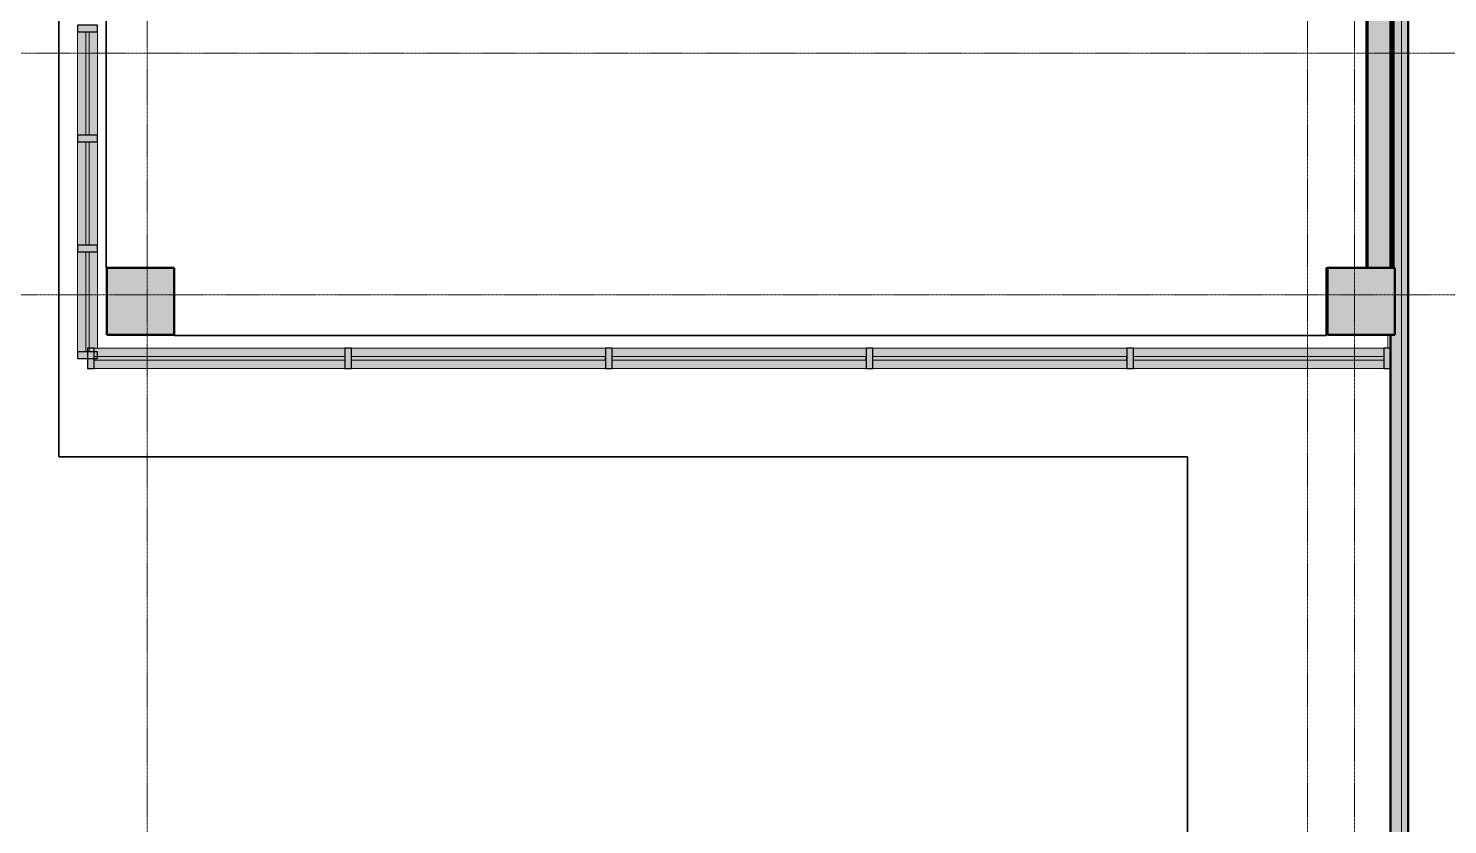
# Model space of a CAD drawing. Header units: millimetres. Extents: x -18178 to 96133, y -22425 to 61598.
# Drawn here: x -10156 to 425, y 12980 to 18915 of the extents above; entities that cross this region are included whole.
import ezdxf

# ---------------------------------------------------------------- set-up
doc = ezdxf.new("R2010")
doc.units = ezdxf.units.MM
doc.linetypes.add('Centre', pattern=[10, 6, -1.25, 1.5, -1.25])
doc.linetypes.add('Demolished_2_', pattern=[7.14375, 4.7625, -2.38125])
for name, color, linetype, lineweight, true_color in [('A-AREA', 7, 'Continuous', 9, 0x7f7f7f), ('A-FLOR', 7, 'Continuous', 9, 0x7f7f7f), ('A-GLAZ-CURT', 7, 'Continuous', 9, 0x7f7f7f), ('A-GLAZ-CWMG', 7, 'Continuous', 9, 0x7f7f7f), ('A-WALL', 7, 'Continuous', 9, 0x7f7f7f), ('A-WALL-PATT', 7, 'Continuous', 18, 0x7f7f7f), ('I-WALL', 7, 'Continuous', 9, 0x7f7f7f), ('S-COLS', 7, 'Continuous', 9, 0x7f7f7f)]:
    doc.layers.add(name, color=color, linetype=linetype, lineweight=lineweight, true_color=true_color)
doc.layers.add('eae-bb-mım.', color=7, linetype='Continuous')
doc.layers.add('S-GRID', color=7, linetype='Continuous', lineweight=9)

# ---------------------------------------------------------------- blocks, each defined once
blk = doc.blocks.new('STR-Conc-Precast Rectangular Column Nwt - 500 x 500 mm-874367-Busbar Distribution First Floor  Layout - Phase 1')
at = {"layer": 'S-COLS', "lineweight": 35, "true_color": 0xf2f2f2}
blk.add_hatch(color=7, dxfattribs=at).paths.add_polyline_path([(250, -250), (250, 250), (-250, 250), (-250, -250)], flags=0)
at = {"layer": 'S-COLS', "color": 254, "lineweight": 50, "true_color": 0xcccccc}
for p, q in [((250, 250), (-250, 250)), ((-250, 250), (-250, -250)), ((250, -250), (250, 250)), ((-250, -250), (250, -250))]:
    blk.add_line(p, q, dxfattribs=at)
blk = doc.blocks.new('System Panel - Arup_Plate_CurtainPanelGlazed-873775-Busbar Distribution First Floor  Layout - Phase 1')
at = {"layer": 'A-GLAZ-CURT', "true_color": 0xf2f2f2}
blk.add_hatch(color=7, dxfattribs=at).paths.add_polyline_path([(-934, 13), (-934, -13), (934, -13), (934, 13)], flags=0)
at = {"layer": 'A-GLAZ-CURT', "color": 254, "lineweight": 18, "true_color": 0xcccccc}
for p, q in [((934, 13), (-934, 13)), ((-934, 13), (-934, -13)), ((934, -13), (934, 13)), ((-934, -13), (934, -13))]:
    blk.add_line(p, q, dxfattribs=at)
blk = doc.blocks.new('System Panel - Arup_Plate_CurtainPanelGlazed-873776-Busbar Distribution First Floor  Layout - Phase 1')
at = {"layer": 'A-GLAZ-CURT', "true_color": 0xf2f2f2}
blk.add_hatch(color=7, dxfattribs=at).paths.add_polyline_path([(-946, 13), (-946, -13), (946, -13), (946, 13), (153, 13)], flags=0)
at = {"layer": 'A-GLAZ-CURT', "color": 254, "lineweight": 18, "true_color": 0xcccccc}
for p, q in [((946, 13), (-946, 13)), ((-946, 13), (-946, -13)), ((946, -13), (946, 13)), ((-946, -13), (946, -13))]:
    blk.add_line(p, q, dxfattribs=at)
blk = doc.blocks.new('Rectangular Mullion - Arup_Member_CurtainWallMullionRect100x100mm-873090-Busbar Distribution First Floor  Layout - Phase 1')
at = {"layer": 'A-GLAZ-CWMG', "true_color": 0xf2f2f2}
blk.add_hatch(color=7, dxfattribs=at).paths.add_polyline_path([(-50, -75), (-50, 75), (0, 75), (0, -75)], flags=0)
at = {"layer": 'A-GLAZ-CWMG', "color": 254, "lineweight": 25, "true_color": 0xcccccc}
for p, q in [((-50, 75), (0, 75)), ((-50, -75), (-50, 75)), ((0, 75), (0, -75)), ((0, -75), (-50, -75))]:
    blk.add_line(p, q, dxfattribs=at)
blk = doc.blocks.new('Rectangular Mullion - Arup_Member_CurtainWallMullionRect100x100mm-873093-Busbar Distribution First Floor  Layout - Phase 1')
at = {"layer": 'A-GLAZ-CWMG', "true_color": 0xf2f2f2}
blk.add_hatch(color=7, dxfattribs=at).paths.add_polyline_path([(0, -75), (0, 75), (-50, 75), (-50, -75)], flags=0)
at = {"layer": 'A-GLAZ-CWMG', "color": 254, "lineweight": 25, "true_color": 0xcccccc}
for p, q in [((0, 75), (-50, 75)), ((-50, 75), (-50, -75)), ((0, -75), (0, 75)), ((-50, -75), (0, -75))]:
    blk.add_line(p, q, dxfattribs=at)
blk = doc.blocks.new('Rectangular Mullion - Arup_Member_CurtainWallMullionRect100x100mm-873773-Busbar Distribution First Floor  Layout - Phase 1')
at = {"layer": 'A-GLAZ-CWMG', "true_color": 0xf2f2f2}
h = blk.add_hatch(color=7, dxfattribs=at)
h.paths.add_polyline_path([(9920, 16456), (9920, 16518), (8052, 16518), (8052, 16456)], flags=0)
h.paths.add_polyline_path([(9920, 16544), (9920, 16606), (8052, 16606), (8052, 16544)], flags=0)
at = {"layer": 'A-GLAZ-CWMG', "color": 254, "true_color": 0xe5e5e5}
for p, q in [((8052, 16606), (9920, 16606)), ((9920, 16456), (8052, 16456))]:
    blk.add_line(p, q, dxfattribs=at)
blk = doc.blocks.new('Rectangular Mullion - Arup_Member_CurtainWallMullionRect100x100mm-873774-Busbar Distribution First Floor  Layout - Phase 1')
at = {"layer": 'A-GLAZ-CWMG', "true_color": 0xf2f2f2}
h = blk.add_hatch(color=7, dxfattribs=at)
h.paths.add_polyline_path([(8002, 16456), (8002, 16518), (6109, 16518), (6109, 16456), (6902, 16456)], flags=0)
h.paths.add_polyline_path([(6902, 16544), (8002, 16544), (8002, 16606), (6109, 16606), (6109, 16544)], flags=0)
at = {"layer": 'A-GLAZ-CWMG', "color": 254, "true_color": 0xe5e5e5}
for p, q in [((6109, 16606), (8002, 16606)), ((8002, 16456), (6109, 16456))]:
    blk.add_line(p, q, dxfattribs=at)
blk = doc.blocks.new('Rectangular Mullion - Arup_Member_CurtainWallMullionRect100x100mm-873084-Busbar Distribution First Floor  Layout - Phase 1')
at = {"layer": 'A-GLAZ-CWMG', "true_color": 0xf2f2f2}
blk.add_hatch(color=7, dxfattribs=at).paths.add_polyline_path([(-25, -75), (-25, 75), (25, 75), (25, -75)], flags=0)
at = {"layer": 'A-GLAZ-CWMG', "color": 254, "lineweight": 25, "true_color": 0xcccccc}
for p, q in [((-25, 75), (25, 75)), ((-25, -75), (-25, 75)), ((25, 75), (25, -75)), ((25, -75), (-25, -75))]:
    blk.add_line(p, q, dxfattribs=at)
blk = doc.blocks.new('System Panel - Arup_Plate_CurtainPanelGlazed-873758-Busbar Distribution First Floor  Layout - Phase 1')
at = {"layer": 'A-GLAZ-CURT', "true_color": 0xf2f2f2}
blk.add_hatch(color=7, dxfattribs=at).paths.add_polyline_path([(385, 13), (-385, 13), (-385, -13), (385, -13)], flags=0)
at = {"layer": 'A-GLAZ-CURT', "color": 254, "lineweight": 18, "true_color": 0xcccccc}
for p, q in [((385, 13), (-385, 13)), ((-385, 13), (-385, -13)), ((385, -13), (385, 13)), ((-385, -13), (385, -13))]:
    blk.add_line(p, q, dxfattribs=at)
blk = doc.blocks.new('System Panel - Arup_Plate_CurtainPanelGlazed-873757-Busbar Distribution First Floor  Layout - Phase 1')
at = {"layer": 'A-GLAZ-CURT', "true_color": 0xf2f2f2}
blk.add_hatch(color=7, dxfattribs=at).paths.add_polyline_path([(373, 13), (-373, 13), (-373, -13), (373, -13)], flags=0)
at = {"layer": 'A-GLAZ-CURT', "color": 254, "lineweight": 18, "true_color": 0xcccccc}
for p, q in [((373, 13), (-373, 13)), ((-373, 13), (-373, -13)), ((373, -13), (373, 13)), ((-373, -13), (373, -13))]:
    blk.add_line(p, q, dxfattribs=at)
blk = doc.blocks.new('Rectangular Mullion - Arup_Member_CurtainWallMullionRect100x100mm-873379-Busbar Distribution First Floor  Layout - Phase 1')
at = {"layer": 'A-GLAZ-CWMG', "true_color": 0xf2f2f2}
blk.add_hatch(color=7, dxfattribs=at).paths.add_polyline_path([(0, -75), (-50, -75), (-50, 75), (0, 75)], flags=0)
at = {"layer": 'A-GLAZ-CWMG', "color": 254, "lineweight": 25, "true_color": 0xcccccc}
for p, q in [((-50, 75), (0, 75)), ((-50, -75), (-50, 75)), ((0, 75), (0, -75)), ((0, -75), (-50, -75))]:
    blk.add_line(p, q, dxfattribs=at)
blk = doc.blocks.new('Rectangular Mullion - Arup_Member_CurtainWallMullionRect100x100mm-873756-Busbar Distribution First Floor  Layout - Phase 1')
at = {"layer": 'A-GLAZ-CWMG', "true_color": 0xf2f2f2}
h = blk.add_hatch(color=7, dxfattribs=at)
h.paths.add_polyline_path([(242, 19016), (242, 19786), (180, 19786), (180, 19016)], flags=0)
h.paths.add_polyline_path([(330, 19016), (330, 19786), (268, 19786), (268, 19016)], flags=0)
at = {"layer": 'A-GLAZ-CWMG', "color": 254, "true_color": 0xe5e5e5}
for p, q in [((180, 19016), (180, 19786)), ((330, 19786), (330, 19016))]:
    blk.add_line(p, q, dxfattribs=at)
blk = doc.blocks.new('Rectangular Mullion - Arup_Member_CurtainWallMullionRect100x100mm-V4-Busbar Distribution First Floor  Layout - Phase 1')
at = {"layer": 'A-GLAZ-CWMG', "true_color": 0xf2f2f2}
h = blk.add_hatch(color=7, dxfattribs=at)
h.paths.add_polyline_path([(180, 16581), (242, 16581), (242, 17326), (180, 17326)], flags=0)
h.paths.add_polyline_path([(305, 16606), (330, 16606), (330, 17326), (268, 17326), (268, 16606)], flags=0)
at = {"layer": 'A-GLAZ-CWMG', "color": 254, "true_color": 0xe5e5e5}
for p, q in [((180, 16581), (180, 17326)), ((330, 17326), (330, 16606))]:
    blk.add_line(p, q, dxfattribs=at)
blk = doc.blocks.new('Rectangular Mullion - Arup_Member_CurtainWallMullionRect100x100mm-873373-Busbar Distribution First Floor  Layout - Phase 1')
at = {"layer": 'A-GLAZ-CWMG', "true_color": 0xf2f2f2}
blk.add_hatch(color=7, dxfattribs=at).paths.add_polyline_path([(25, -75), (-25, -75), (-25, 75), (25, 75)], flags=0)
at = {"layer": 'A-GLAZ-CWMG', "color": 254, "lineweight": 25, "true_color": 0xcccccc}
for p, q in [((-25, 75), (25, 75)), ((-25, -75), (-25, 75)), ((25, 75), (25, -75)), ((25, -75), (-25, -75))]:
    blk.add_line(p, q, dxfattribs=at)
blk = doc.blocks.new('IL021-ARP-ZZ-XX-M3-J-A-0001_rvt-1-Busbar Distribution First Floor  Layout - Phase 1')
at = {"layer": 'A-WALL-PATT', "lineweight": 5, "true_color": 0xf2f2f2}
for points in [[(10050, 11486), (10050, 28253), (10010, 28251), (10010, 28211), (9990, 28211), (9990, 28253), (9970, 28251), (9970, 28106), (10000, 28106), (10000, 27606), (9970, 27606), (9970, 22006), (10000, 22006), (10000, 21506), (9970, 21506), (9970, 17206), (10000, 17206), (10000, 16706), (9970, 16706), (9970, 11486)], [(9978, 17206), (9978, 21506), (9803, 21506), (9803, 17206)], [(9990, 17206), (9990, 21506), (9978, 21506), (9978, 17206)]]:
    blk.add_hatch(color=7, dxfattribs=at).paths.add_polyline_path(points, flags=0)
at = {"layer": 'A-WALL-PATT', "lineweight": 25, "true_color": 0xf2f2f2}
blk.add_hatch(color=7, dxfattribs=at).paths.add_polyline_path([(10050, 11406), (10100, 11406), (10100, 28253), (10050, 28253), (10050, 11486)], flags=0)
h = blk.add_hatch(color=7, dxfattribs=at)
h.paths.add_polyline_path([(9790, 17206), (9803, 17206), (9803, 20591), (9790, 20591), (9790, 18328)], flags=0)
h.paths.add_polyline_path([(9803, 20606), (9803, 21506), (9790, 21506), (9790, 20606)], flags=0)
at = {"layer": 'A-AREA', "color": 253, "true_color": 0xaaaaaa}
blk.add_line((9950, 16606), (9950, 16706), dxfattribs=at)
at = {"layer": 'A-FLOR', "color": 254, "lineweight": 35, "true_color": 0xe5e5e5}
for p, q in [((40, 20631), (40, 15796)), ((395, 20611), (395, 17206)), ((395, 17206), (400, 17206)), ((9490, 16701), (9490, 17206)), ((9490, 17206), (9790, 17206)), ((900, 16706), (900, 16701)), ((900, 16701), (9490, 16701)), ((40, 15796), (8455, 15796)), ((8455, 15796), (8455, 12058))]:
    blk.add_line(p, q, dxfattribs=at)
at = {"layer": 'A-WALL', "color": 254, "lineweight": 18, "true_color": 0xcccccc}
for p, q in [((10050, 28253), (10050, 11486)), ((9978, 17206), (9978, 21506)), ((9803, 17206), (9803, 20591))]:
    blk.add_line(p, q, dxfattribs=at)
at = {"layer": 'A-WALL', "color": 254, "lineweight": 50, "true_color": 0xcccccc}
for p, q in [((10100, 11486), (10100, 28253)), ((9970, 21506), (9970, 17206)), ((9970, 16706), (9970, 11486))]:
    blk.add_line(p, q, dxfattribs=at)
at = {"layer": 'I-WALL', "color": 254, "lineweight": 50, "true_color": 0xcccccc}
for p, q in [((9990, 17206), (9990, 21506)), ((9790, 20579), (9790, 17206)), ((9790, 17206), (9990, 17206))]:
    blk.add_line(p, q, dxfattribs=at)
at = {"layer": 'S-GRID', "color": 253, "linetype": 'Centre', "lineweight": 18, "true_color": 0xaaaaaa}
for p, q in [((700, -7639), (700, 59074)), ((9350, -7639), (9350, 59074)), ((9700, -7639), (9700, 59074)), ((80153, 18806), (-5608, 18806)), ((13867, 17006), (-2358, 17006))]:
    blk.add_line(p, q, dxfattribs=at)
at = {"color": 253, "linetype": 'Demolished_2_', "lineweight": 9, "true_color": 0xaaaaaa, "extrusion": (0, 0, -1), "rotation": 270}
for name, p in [('Rectangular Mullion - Arup_Member_CurtainWallMullionRect100x100mm-873373-Busbar Distribution First Floor  Layout - Phase 1', (-255, 18991)), ('Rectangular Mullion - Arup_Member_CurtainWallMullionRect100x100mm-873373-Busbar Distribution First Floor  Layout - Phase 1', (-255, 18171)), ('Rectangular Mullion - Arup_Member_CurtainWallMullionRect100x100mm-873373-Busbar Distribution First Floor  Layout - Phase 1', (-255, 17351)), ('Rectangular Mullion - Arup_Member_CurtainWallMullionRect100x100mm-873379-Busbar Distribution First Floor  Layout - Phase 1', (-255, 16531))]:
    blk.add_blockref(name, p, dxfattribs=at)
at = {"color": 253, "linetype": 'Demolished_2_', "lineweight": 9, "true_color": 0xaaaaaa}
for name, p in [('Rectangular Mullion - Arup_Member_CurtainWallMullionRect100x100mm-873756-Busbar Distribution First Floor  Layout - Phase 1', (0, -820)), ('Rectangular Mullion - Arup_Member_CurtainWallMullionRect100x100mm-873756-Busbar Distribution First Floor  Layout - Phase 1', (0, -1640)), ('Rectangular Mullion - Arup_Member_CurtainWallMullionRect100x100mm-V4-Busbar Distribution First Floor  Layout - Phase 1', (0, 0)), ('STR-Conc-Precast Rectangular Column Nwt - 500 x 500 mm-874367-Busbar Distribution First Floor  Layout - Phase 1', (650, 16956)), ('STR-Conc-Precast Rectangular Column Nwt - 500 x 500 mm-874367-Busbar Distribution First Floor  Layout - Phase 1', (9750, 16956)), ('Rectangular Mullion - Arup_Member_CurtainWallMullionRect100x100mm-873773-Busbar Distribution First Floor  Layout - Phase 1', (-7747, 0)), ('Rectangular Mullion - Arup_Member_CurtainWallMullionRect100x100mm-873774-Busbar Distribution First Floor  Layout - Phase 1', (-3886, 0)), ('Rectangular Mullion - Arup_Member_CurtainWallMullionRect100x100mm-873774-Busbar Distribution First Floor  Layout - Phase 1', (-1943, 0)), ('Rectangular Mullion - Arup_Member_CurtainWallMullionRect100x100mm-873774-Busbar Distribution First Floor  Layout - Phase 1', (0, 0)), ('Rectangular Mullion - Arup_Member_CurtainWallMullionRect100x100mm-873773-Busbar Distribution First Floor  Layout - Phase 1', (0, 0)), ('Rectangular Mullion - Arup_Member_CurtainWallMullionRect100x100mm-873093-Busbar Distribution First Floor  Layout - Phase 1', (9970, 16531))]:
    blk.add_blockref(name, p, dxfattribs=at)
for name, p, rotation in [('System Panel - Arup_Plate_CurtainPanelGlazed-873758-Busbar Distribution First Floor  Layout - Phase 1', (255, 18581), 270), ('System Panel - Arup_Plate_CurtainPanelGlazed-873758-Busbar Distribution First Floor  Layout - Phase 1', (255, 17761), 270), ('System Panel - Arup_Plate_CurtainPanelGlazed-873757-Busbar Distribution First Floor  Layout - Phase 1', (255, 16953), 270), ('System Panel - Arup_Plate_CurtainPanelGlazed-873775-Busbar Distribution First Floor  Layout - Phase 1', (1239, 16531), 180), ('System Panel - Arup_Plate_CurtainPanelGlazed-873776-Busbar Distribution First Floor  Layout - Phase 1', (3169, 16531), 180), ('System Panel - Arup_Plate_CurtainPanelGlazed-873776-Busbar Distribution First Floor  Layout - Phase 1', (5112, 16531), 180), ('System Panel - Arup_Plate_CurtainPanelGlazed-873776-Busbar Distribution First Floor  Layout - Phase 1', (7055, 16531), 180), ('System Panel - Arup_Plate_CurtainPanelGlazed-873775-Busbar Distribution First Floor  Layout - Phase 1', (8986, 16531), 180)]:
    blk.add_blockref(name, p, dxfattribs=dict(at, rotation=rotation))
at = {"color": 253, "linetype": 'Demolished_2_', "lineweight": 9, "true_color": 0xaaaaaa, "extrusion": (0, 0, -1)}
for name, p in [('Rectangular Mullion - Arup_Member_CurtainWallMullionRect100x100mm-873090-Busbar Distribution First Floor  Layout - Phase 1', (-255, 16531)), ('Rectangular Mullion - Arup_Member_CurtainWallMullionRect100x100mm-873084-Busbar Distribution First Floor  Layout - Phase 1', (-2198, 16531)), ('Rectangular Mullion - Arup_Member_CurtainWallMullionRect100x100mm-873084-Busbar Distribution First Floor  Layout - Phase 1', (-4141, 16531)), ('Rectangular Mullion - Arup_Member_CurtainWallMullionRect100x100mm-873084-Busbar Distribution First Floor  Layout - Phase 1', (-6084, 16531)), ('Rectangular Mullion - Arup_Member_CurtainWallMullionRect100x100mm-873084-Busbar Distribution First Floor  Layout - Phase 1', (-8027, 16531))]:
    blk.add_blockref(name, p, dxfattribs=at)

msp = doc.modelspace()

# ---------------------------------------------------------------- block references
at = {"layer": 'eae-bb-mım.', "lineweight": 5}
msp.add_blockref('IL021-ARP-ZZ-XX-M3-J-A-0001_rvt-1-Busbar Distribution First Floor  Layout - Phase 1', (-9969.99989, -75.97871), dxfattribs=at)

doc.saveas('drawing.dxf')
